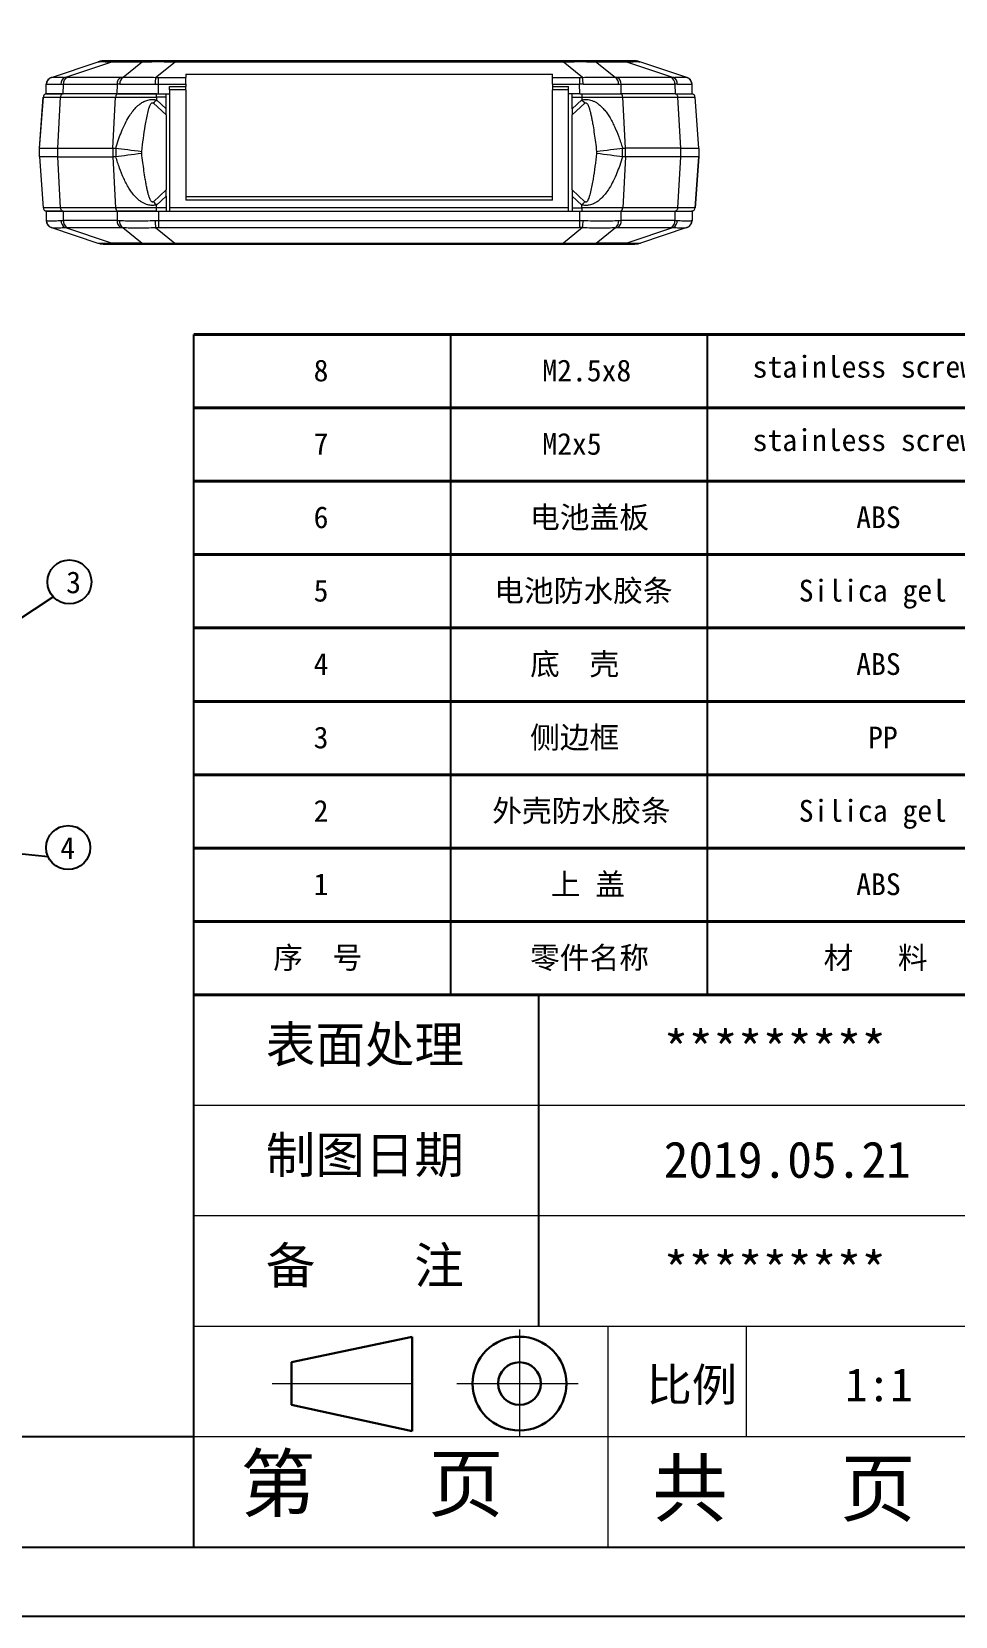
# Model space of a CAD drawing. Header units: inches. Extents: x 1127 to 4647, y 569 to 968.
# Drawn here: x 1315.7 to 1441.5, y 573 to 788.9 of the extents above; entities that cross this region are included whole.
import ezdxf

# ---------------------------------------------------------------- set-up
doc = ezdxf.new("R2010")
doc.units = ezdxf.units.IN
doc.linetypes.add('CENTER2', pattern=[28.575, 19.05, -3.175, 3.175, -3.175])
for name, color, linetype, lineweight in [('粗实线', 7, 'Continuous', 30), ('细实线', 3, 'Continuous', 9), ('细点划线', 2, 'CENTER2', 9)]:
    doc.layers.add(name, color=color, linetype=linetype, lineweight=lineweight)
doc.styles.get("Standard").update_dxf_attribs({"font": 'txt', "bigfont": 'gbcbig.shx'})
doc.dimstyles.new('2', dxfattribs={"dimtxt": 1.5, "dimasz": 0.6, "dimexe": 0.18, "dimexo": 0.0625, "dimgap": 0.09, "dimtad": 0, "dimtih": 1, "dimtoh": 1, "dimzin": 0, "dimdsep": 46, "dimtxsty": 'Standard', "dimcen": 0, "dimadec": 0, "dimazin": 2, "dimtfac": 1, "dimtofl": 0, "dimtmove": 0, "dimatfit": 3, "dimfxl": 1, "dimtolj": 1, "dimtzin": 0, "dimarcsym": 0})
doc.dimstyles.new('2.5', dxfattribs={"dimtxt": 2.5, "dimasz": 2, "dimexe": 0.18, "dimexo": 0.0625, "dimgap": 0.09, "dimtad": 0, "dimzin": 0, "dimdsep": 46, "dimtxsty": 'Standard', "dimcen": 2, "dimadec": 0, "dimazin": 0, "dimtfac": 1, "dimtofl": 0, "dimtmove": 0, "dimatfit": 3, "dimfxl": 1, "dimtolj": 1, "dimtzin": 0, "dimarcsym": 0})

# ---------------------------------------------------------------- blocks, each defined once
blk = doc.blocks.new('*D196')
at = {"color": 0, "lineweight": -2}
for p, q in [((1365.45, 937.96), (1375.79, 937.96)), ((1375.61, 935.96), (1375.61, 879.97)), ((1375.61, 812.96), (1375.61, 868.95)), ((1370.62, 810.96), (1375.79, 810.96)), ((3449.12, 789.48), (3495.25, 789.48)), ((3495.07, 788.88), (3495.07, 779.92)), ((3495.07, 769.29), (3495.07, 778.24)), ((3453.64, 768.69), (3495.25, 768.69))]:
    blk.add_line(p, q, dxfattribs=at)
at = {"color": 0}
for points in [[(1375.28, 935.96), (1375.95, 935.96), (1375.61, 937.96)], [(1375.28, 812.96), (1375.95, 812.96), (1375.61, 810.96)], [(3494.97, 788.88), (3495.17, 788.88), (3495.07, 789.48)], [(3494.97, 769.29), (3495.17, 769.29), (3495.07, 768.69)]]:
    blk.add_solid(points, dxfattribs=at)
at = {"layer": 'Defpoints', "color": 0}
for p in [(1365.39, 937.96), (1370.56, 810.96), (1375.61, 810.96), (3449.06, 789.48), (3453.58, 768.69), (3495.07, 768.69)]:
    blk.add_point(p, dxfattribs=at)
at = {"color": 0, "insert": (1375.61, 874.46), "char_height": 2.5, "attachment_point": 5, "rotation": 90}
blk.add_mtext('\\A1;127.00', dxfattribs=at)
at = {"color": 0, "insert": (3495.07, 779.08), "char_height": 1.5, "attachment_point": 5}
blk.add_mtext('\\A1;20.79', dxfattribs=at)

msp = doc.modelspace()

# ---------------------------------------------------------------- linework, layer by layer
at = {"color": 7, "linetype": 'Continuous', "lineweight": 15}
for p, q in [((1318.347, 782.629), (1324.746, 784.749)), ((1320.182, 782.627), (1326.587, 784.75)), ((1324.813, 784.763), (1324.803, 784.758)), ((1324.861, 784.784), (1324.84, 784.775)), ((1326.587, 784.75), (1330.785, 784.75)), ((1331.451, 784.901), (1327.253, 784.901)), ((1330.785, 784.75), (1328.109, 782.627)), ((1332.554, 782.629), (1335.228, 784.749)), ((1388.068, 784.901), (1335.228, 784.901)), ((1335.228, 784.749), (1335.228, 784.901)), ((1335.228, 784.749), (1388.068, 784.749)), ((1388.068, 784.749), (1388.068, 784.901)), ((1390.742, 782.629), (1388.068, 784.749)), ((1396.044, 784.901), (1391.846, 784.901)), ((1395.187, 782.627), (1392.511, 784.75)), ((1392.511, 784.75), (1396.709, 784.75)), ((1396.709, 784.75), (1403.114, 782.627)), ((1398.456, 784.775), (1398.435, 784.784)), ((1398.493, 784.758), (1398.483, 784.763)), ((1404.949, 782.629), (1398.55, 784.749)), ((1317.627, 780.401), (1317.65, 781.693)), ((1317.664, 781.698), (1317.65, 781.693)), ((1318.335, 782.624), (1318.347, 782.629)), ((1319.655, 781.702), (1319.993, 781.698)), ((1319.97, 780.401), (1319.993, 781.698)), ((1319.993, 781.698), (1327.309, 781.698)), ((1320.478, 782.623), (1320.182, 782.627)), ((1327.794, 782.623), (1320.478, 782.623)), ((1327.309, 781.698), (1327.287, 780.401)), ((1327.669, 781.702), (1327.309, 781.698)), ((1328.109, 782.627), (1327.794, 782.623)), ((1332.496, 781.698), (1332.965, 781.693)), ((1332.554, 782.629), (1332.965, 782.624)), ((1332.943, 780.401), (1332.965, 781.693)), ((1332.965, 781.693), (1332.965, 782.624)), ((1332.965, 782.624), (1336.648, 782.624)), ((1332.965, 781.693), (1336.648, 781.693)), ((1336.648, 783.068), (1386.648, 783.068)), ((1336.648, 783.068), (1336.648, 782.624)), ((1336.648, 781.693), (1336.648, 782.624)), ((1336.648, 781.693), (1336.648, 781.401)), ((1386.648, 782.624), (1386.648, 783.068)), ((1386.648, 782.624), (1390.331, 782.624)), ((1386.648, 781.693), (1386.648, 782.624)), ((1386.648, 781.693), (1390.331, 781.693)), ((1386.648, 781.693), (1386.648, 781.401)), ((1390.331, 782.624), (1390.742, 782.629)), ((1390.331, 782.624), (1390.331, 781.693)), ((1390.8, 781.698), (1390.331, 781.693)), ((1390.353, 780.401), (1390.331, 781.693)), ((1395.502, 782.623), (1395.187, 782.627)), ((1402.819, 782.623), (1395.502, 782.623)), ((1395.627, 781.702), (1395.987, 781.698)), ((1396.01, 780.401), (1395.987, 781.698)), ((1395.987, 781.698), (1403.304, 781.698)), ((1403.114, 782.627), (1402.819, 782.623)), ((1403.641, 781.702), (1403.304, 781.698)), ((1403.304, 781.698), (1403.326, 780.401)), ((1404.949, 782.629), (1404.961, 782.624)), ((1405.632, 781.698), (1405.646, 781.693)), ((1405.669, 780.401), (1405.646, 781.693)), ((1317.228, 779.939), (1316.705, 772.958)), ((1317.228, 779.939), (1316.705, 772.958)), ((1316.708, 772.999), (1317.228, 779.939)), ((1317.228, 779.939), (1317.306, 779.939)), ((1317.557, 780.369), (1317.727, 780.401)), ((1317.627, 780.401), (1319.97, 780.401)), ((1319.242, 772.999), (1319.61, 779.939)), ((1319.61, 779.939), (1327.097, 779.939)), ((1327.287, 780.401), (1319.97, 780.401)), ((1326.729, 772.999), (1327.097, 779.939)), ((1327.097, 779.939), (1332.678, 779.939)), ((1327.287, 780.401), (1332.943, 780.401)), ((1332.678, 779.939), (1332.678, 780.401)), ((1332.678, 779.939), (1332.678, 779.565)), ((1333.978, 779.939), (1332.678, 779.939)), ((1333.978, 778.352), (1332.678, 779.565)), ((1332.943, 780.401), (1334.463, 780.401)), ((1333.978, 779.939), (1333.978, 780.401)), ((1333.978, 778.352), (1333.978, 779.939)), ((1334.463, 781.401), (1336.648, 781.401)), ((1334.463, 780.91), (1334.463, 781.401)), ((1336.648, 780.91), (1334.463, 780.91)), ((1334.463, 780.91), (1334.463, 764.91)), ((1336.648, 780.91), (1336.648, 781.401)), ((1336.648, 780.91), (1336.648, 765.911)), ((1386.648, 781.401), (1388.833, 781.401)), ((1386.648, 781.401), (1386.648, 780.91)), ((1386.648, 765.911), (1386.648, 780.91)), ((1388.833, 780.91), (1386.648, 780.91)), ((1388.833, 780.91), (1388.833, 781.401)), ((1388.833, 764.91), (1388.833, 780.91)), ((1390.353, 780.401), (1388.833, 780.401)), ((1389.318, 779.939), (1389.318, 780.401)), ((1389.318, 779.939), (1390.618, 779.939)), ((1389.318, 778.352), (1389.318, 779.939)), ((1390.618, 779.565), (1389.318, 778.352)), ((1390.353, 780.401), (1396.01, 780.401)), ((1390.618, 780.401), (1390.618, 779.939)), ((1390.618, 779.939), (1390.618, 779.565)), ((1390.618, 779.939), (1396.199, 779.939)), ((1403.326, 780.401), (1396.01, 780.401)), ((1396.567, 772.999), (1396.199, 779.939)), ((1396.199, 779.939), (1403.686, 779.939)), ((1403.326, 780.401), (1405.669, 780.401)), ((1403.686, 779.939), (1404.054, 772.999)), ((1405.569, 780.401), (1405.739, 780.369)), ((1405.99, 779.939), (1406.068, 779.939)), ((1406.588, 772.999), (1406.068, 779.939)), ((1332.26, 779.116), (1333.978, 777.513)), ((1333.978, 777.513), (1333.978, 778.352)), ((1333.978, 777.513), (1333.978, 767.289)), ((1389.318, 777.513), (1391.036, 779.116)), ((1389.318, 778.352), (1389.318, 777.513)), ((1389.318, 767.289), (1389.318, 777.513)), ((1316.708, 771.803), (1316.708, 772.999)), ((1319.242, 772.999), (1326.729, 772.999)), ((1319.242, 771.803), (1319.242, 772.999)), ((1326.729, 772.999), (1327.125, 772.999)), ((1327.125, 772.999), (1327.125, 771.803)), ((1396.171, 772.999), (1396.567, 772.999)), ((1396.171, 771.803), (1396.171, 772.999)), ((1404.054, 772.999), (1396.567, 772.999)), ((1404.054, 772.999), (1404.054, 771.803)), ((1406.588, 772.999), (1406.588, 771.803)), ((1316.708, 771.803), (1317.228, 764.864)), ((1319.242, 771.803), (1326.729, 771.803)), ((1319.61, 764.864), (1319.242, 771.803)), ((1327.125, 771.803), (1326.729, 771.803)), ((1326.729, 771.803), (1327.097, 764.864)), ((1330.656, 772.252), (1330.656, 772.551)), ((1392.64, 772.551), (1392.64, 772.252)), ((1396.567, 771.803), (1396.171, 771.803)), ((1396.567, 771.803), (1396.199, 764.864)), ((1404.054, 771.803), (1396.567, 771.803)), ((1404.054, 771.803), (1403.686, 764.864)), ((1406.068, 764.864), (1406.591, 771.844)), ((1406.068, 764.864), (1406.591, 771.844)), ((1406.588, 771.803), (1406.068, 764.864)), ((1333.978, 767.289), (1332.26, 765.686)), ((1332.678, 765.238), (1333.978, 766.45)), ((1333.978, 766.45), (1333.978, 767.289)), ((1333.978, 766.45), (1333.978, 764.864)), ((1391.036, 765.686), (1389.318, 767.289)), ((1389.318, 767.289), (1389.318, 766.45)), ((1389.318, 766.45), (1390.618, 765.238)), ((1389.318, 766.45), (1389.318, 764.864)), ((1317.306, 764.864), (1317.228, 764.864)), ((1317.727, 764.401), (1317.557, 764.433)), ((1317.648, 764.401), (1317.648, 763.122)), ((1317.648, 764.401), (1319.991, 764.401)), ((1327.097, 764.864), (1319.61, 764.864)), ((1319.991, 763.122), (1319.991, 764.401)), ((1319.991, 764.401), (1327.305, 764.401)), ((1332.678, 764.864), (1327.097, 764.864)), ((1327.305, 764.401), (1332.962, 764.401)), ((1327.305, 764.401), (1327.305, 763.122)), ((1332.678, 764.864), (1332.678, 765.238)), ((1333.978, 764.864), (1332.678, 764.864)), ((1332.678, 764.401), (1332.678, 764.864)), ((1332.962, 764.401), (1332.962, 763.122)), ((1332.962, 764.401), (1334.463, 764.401)), ((1333.978, 764.864), (1333.978, 764.401)), ((1334.463, 764.91), (1388.833, 764.91)), ((1334.463, 764.91), (1334.463, 764.401)), ((1334.463, 764.401), (1388.833, 764.401)), ((1386.648, 766.367), (1336.648, 766.367)), ((1386.648, 765.911), (1336.648, 765.911)), ((1388.833, 764.401), (1388.833, 764.91)), ((1388.833, 764.401), (1390.334, 764.401)), ((1389.318, 764.864), (1390.618, 764.864)), ((1389.318, 764.864), (1389.318, 764.401)), ((1390.334, 764.401), (1390.334, 763.122)), ((1390.334, 764.401), (1395.991, 764.401)), ((1390.618, 764.864), (1390.618, 765.238)), ((1396.199, 764.864), (1390.618, 764.864)), ((1390.618, 764.864), (1390.618, 764.401)), ((1395.991, 763.122), (1395.991, 764.401)), ((1395.991, 764.401), (1403.305, 764.401)), ((1403.686, 764.864), (1396.199, 764.864)), ((1403.305, 764.401), (1403.305, 763.122)), ((1403.305, 764.401), (1405.648, 764.401)), ((1405.739, 764.433), (1405.569, 764.401)), ((1405.648, 764.401), (1405.648, 763.122)), ((1406.068, 764.864), (1405.99, 764.864)), ((1317.648, 763.122), (1317.662, 763.118)), ((1318.344, 762.169), (1318.332, 762.173)), ((1318.344, 762.169), (1324.686, 760.055)), ((1319.673, 763.118), (1319.991, 763.122)), ((1327.305, 763.122), (1319.991, 763.122)), ((1320.196, 762.169), (1320.475, 762.173)), ((1326.539, 760.055), (1320.196, 762.169)), ((1320.475, 762.173), (1327.788, 762.173)), ((1327.305, 763.122), (1327.642, 763.118)), ((1327.788, 762.173), (1328.084, 762.169)), ((1328.084, 762.169), (1330.711, 760.055)), ((1332.498, 763.118), (1332.962, 763.122)), ((1332.556, 762.169), (1332.962, 762.173)), ((1332.556, 762.169), (1335.183, 760.055)), ((1332.962, 763.122), (1332.962, 762.173)), ((1332.962, 763.122), (1390.334, 763.122)), ((1332.962, 762.173), (1390.334, 762.173)), ((1390.74, 762.169), (1388.113, 760.055)), ((1390.334, 763.122), (1390.798, 763.118)), ((1390.334, 763.122), (1390.334, 762.173)), ((1390.74, 762.169), (1390.334, 762.173)), ((1392.585, 760.055), (1395.212, 762.169)), ((1395.212, 762.169), (1395.508, 762.173)), ((1395.508, 762.173), (1402.821, 762.173)), ((1395.654, 763.118), (1395.991, 763.122)), ((1403.305, 763.122), (1395.991, 763.122)), ((1403.1, 762.169), (1396.757, 760.055)), ((1404.953, 762.169), (1398.61, 760.055)), ((1402.821, 762.173), (1403.1, 762.169)), ((1403.305, 763.122), (1403.623, 763.118)), ((1404.953, 762.169), (1404.964, 762.173)), ((1405.635, 763.118), (1405.648, 763.122)), ((1324.743, 760.046), (1324.753, 760.041)), ((1324.78, 760.029), (1324.801, 760.019)), ((1330.711, 760.055), (1326.539, 760.055)), ((1335.183, 760.055), (1388.113, 760.055)), ((1335.183, 760.055), (1335.183, 759.901)), ((1388.113, 760.055), (1388.113, 759.901)), ((1396.757, 760.055), (1392.585, 760.055)), ((1398.495, 760.019), (1398.516, 760.029)), ((1398.543, 760.041), (1398.553, 760.046)), ((1327.209, 759.901), (1331.382, 759.901)), ((1335.183, 759.901), (1388.113, 759.901)), ((1391.914, 759.901), (1396.087, 759.901))]:
    msp.add_line(p, q, dxfattribs=at)
for p, q in [((1337.759, 657.609), (1337.759, 747.609)), ((1372.759, 657.609), (1372.759, 747.609)), ((1407.759, 657.609), (1407.759, 747.609)), ((1337.759, 582.363), (1337.759, 657.609)), ((1384.788, 612.461), (1384.788, 657.609)), ((1337.759, 597.412), (1141.525, 597.412)), ((1141.525, 582.363), (1676.369, 582.363)), ((1127.067, 572.957), (1685.775, 572.957)), ((1127.067, 572.957), (1385.728, 572.957))]:
    msp.add_line(p, q)
at = {"color": 4}
for p, q in [((1309.251, 705.706), (1318.604, 711.85)), ((1300.176, 678.299), (1317.893, 676.466))]:
    msp.add_line(p, q, dxfattribs=at)
at = {"color": 7, "linetype": 'Continuous', "lineweight": 15, "flags": 128}
for points in [[(1327.125, 772.999), (1327.503, 772.95), (1327.904, 772.898), (1328.327, 772.844), (1328.768, 772.788), (1329.225, 772.73), (1329.694, 772.671), (1330.172, 772.611), (1330.656, 772.551)], [(1392.64, 772.551), (1393.124, 772.611), (1393.603, 772.671), (1394.072, 772.73), (1394.528, 772.788), (1394.969, 772.844), (1395.392, 772.898), (1395.793, 772.95), (1396.171, 772.999)], [(1330.656, 772.252), (1330.172, 772.191), (1329.694, 772.131), (1329.225, 772.072), (1328.768, 772.015), (1328.327, 771.958), (1327.904, 771.904), (1327.503, 771.852), (1327.125, 771.803)], [(1396.171, 771.803), (1395.793, 771.852), (1395.392, 771.904), (1394.969, 771.958), (1394.528, 772.015), (1394.072, 772.072), (1393.603, 772.131), (1393.124, 772.191), (1392.64, 772.252)]]:
    msp.add_lwpolyline(points, dxfattribs=at)
at = {"color": 4}
for centre in [(1320.807, 713.886), (1320.634, 677.687)]:
    msp.add_circle(centre, 3, dxfattribs=at)
at = {"color": 7, "linetype": 'Continuous', "lineweight": 15}
for centre, radius, start, end in [((1325.69, 781.901), 3, 90, 108.33287), ((1327.259, 783.334), 1.567, 90.24538, 115.40448), ((1331.457, 783.334), 1.567, 90.24538, 115.40448), ((1391.839, 783.334), 1.567, 64.59552, 89.75462), ((1396.037, 783.334), 1.567, 64.59552, 89.75462), ((1397.606, 781.901), 3, 71.66713, 90), ((1318.65, 781.675), 1, 108.33287, 179), ((1318.662, 781.681), 0.998, 108.36469, 179.04892), ((1320.678, 781.732), 1.024, 118.98463, 181.64198), ((1321.012, 781.753), 1.02, 121.55169, 183.1012), ((1328.328, 781.753), 1.02, 121.55169, 183.1012), ((1328.686, 781.785), 1.021, 124.44211, 184.66747), ((1340.072, 781.687), 7.577, 172.86444, 179.92166), ((1383.224, 781.687), 7.577, 0.07834, 7.13556), ((1394.61, 781.785), 1.021, 355.33253, 55.55789), ((1394.968, 781.753), 1.02, 356.8988, 58.44831), ((1402.285, 781.753), 1.02, 356.8988, 58.44831), ((1402.618, 781.732), 1.024, 358.35802, 61.01537), ((1404.634, 781.681), 0.998, 0.95108, 71.63531), ((1404.646, 781.675), 1, 1, 71.66713), ((1327.529, 779.975), 0.434, 100.5721, 184.80399), ((1418.303, 699.283), 117.375, 136.84461, 137.14415), ((1304.993, 699.283), 117.375, 42.85585, 43.15539), ((1395.767, 779.975), 0.434, 355.19599, 79.42805), ((1338.018, 772.401), 11.304, 176.96605, 183.03395), ((1385.278, 772.401), 11.304, 356.96605, 3.03395), ((1327.529, 764.827), 0.434, 175.19599, 259.42805), ((1418.303, 845.52), 117.375, 222.85585, 223.15539), ((1304.993, 845.52), 117.375, 316.84461, 317.14415), ((1395.767, 764.827), 0.434, 280.5721, 4.80399), ((1318.648, 763.122), 1, 180, 251.56505), ((1318.66, 763.116), 0.998, 179.89789, 251.5333), ((1320.703, 763.068), 1.032, 177.20889, 240.55497), ((1321.019, 763.048), 1.03, 175.88925, 238.12242), ((1328.332, 763.048), 1.03, 175.88925, 238.12242), ((1328.67, 763.019), 1.032, 174.48456, 235.40937), ((1340.363, 763.123), 7.865, 180.03334, 186.96181), ((1382.934, 763.123), 7.865, 353.03819, 359.96666), ((1394.627, 763.019), 1.032, 304.59063, 5.51544), ((1394.964, 763.048), 1.03, 301.87758, 4.11075), ((1402.277, 763.048), 1.03, 301.87758, 4.11075), ((1402.593, 763.068), 1.032, 299.44503, 2.79111), ((1404.636, 763.116), 0.998, 288.4667, 0.10211), ((1404.648, 763.122), 1, 288.43495, 0), ((1325.635, 762.901), 3, 253.84899, 270), ((1327.216, 761.47), 1.568, 244.40046, 269.74895), ((1331.389, 761.47), 1.568, 244.40046, 269.74895), ((1391.907, 761.47), 1.568, 270.25105, 295.59954), ((1396.08, 761.47), 1.568, 270.25105, 295.59954), ((1397.661, 762.901), 3, 270, 286.15101)]:
    msp.add_arc(centre, radius, start, end, dxfattribs=at)
for points, knots in [([(1324.746, 784.749), (1324.786, 784.755), (1324.863, 784.767), (1325.242, 784.772), (1325.8, 784.767), (1326.322, 784.755), (1326.587, 784.75)], [0, 0, 0, 0, 0.2535546, 0.5002407, 0.7468041, 1, 1, 1, 1]), ([(1327.253, 784.901), (1327.013, 784.901), (1326.543, 784.901), (1326.052, 784.901), (1325.742, 784.901), (1325.708, 784.901), (1325.69, 784.901)], [0, 0, 0, 0, 0.2543571, 0.4996841, 0.7451106, 1, 1, 1, 1]), ([(1330.785, 784.75), (1331.105, 784.755), (1331.736, 784.767), (1332.83, 784.772), (1333.998, 784.767), (1334.814, 784.755), (1335.228, 784.749)], [0, 0, 0, 0, 0.2531959, 0.4997593, 0.7464454, 1, 1, 1, 1]), ([(1335.228, 784.901), (1334.871, 784.901), (1334.17, 784.901), (1333.165, 784.901), (1332.235, 784.901), (1331.715, 784.901), (1331.451, 784.901)], [0, 0, 0, 0, 0.2548241, 0.5003134, 0.7455778, 1, 1, 1, 1]), ([(1391.846, 784.901), (1391.581, 784.901), (1391.061, 784.901), (1390.131, 784.901), (1389.126, 784.901), (1388.425, 784.901), (1388.068, 784.901)], [0, 0, 0, 0, 0.2543571, 0.4996841, 0.7451106, 1, 1, 1, 1]), ([(1388.068, 784.749), (1388.482, 784.755), (1389.298, 784.767), (1390.467, 784.772), (1391.56, 784.767), (1392.191, 784.755), (1392.511, 784.75)], [0, 0, 0, 0, 0.2535546, 0.5002407, 0.7468041, 1, 1, 1, 1]), ([(1397.606, 784.901), (1397.588, 784.901), (1397.554, 784.901), (1397.244, 784.901), (1396.754, 784.901), (1396.283, 784.901), (1396.044, 784.901)], [0, 0, 0, 0, 0.2548241, 0.5003134, 0.7455778, 1, 1, 1, 1]), ([(1396.709, 784.75), (1396.974, 784.755), (1397.496, 784.767), (1398.054, 784.772), (1398.433, 784.767), (1398.51, 784.755), (1398.55, 784.749)], [0, 0, 0, 0, 0.25319592, 0.49975926, 0.74644543, 1, 1, 1, 1]), ([(1317.664, 781.698), (1317.71, 781.705), (1317.804, 781.72), (1318.22, 781.726), (1318.816, 781.723), (1319.375, 781.709), (1319.655, 781.702)], [0, 0, 0, 0, 0.2475272, 0.4966978, 0.7475196, 1, 1, 1, 1]), ([(1318.347, 782.629), (1318.395, 782.637), (1318.491, 782.655), (1318.881, 782.664), (1319.426, 782.655), (1319.93, 782.637), (1320.182, 782.627)], [0, 0, 0, 0, 0.2501157, 0.4999973, 0.7498294, 1, 1, 1, 1]), ([(1327.669, 781.702), (1328.019, 781.709), (1328.716, 781.723), (1329.917, 781.726), (1331.182, 781.72), (1332.059, 781.705), (1332.496, 781.698)], [0, 0, 0, 0, 0.2524804, 0.5033022, 0.7524728, 1, 1, 1, 1]), ([(1328.109, 782.627), (1328.43, 782.637), (1329.073, 782.655), (1330.174, 782.664), (1331.338, 782.655), (1332.149, 782.637), (1332.554, 782.629)], [0, 0, 0, 0, 0.2501661, 0.5000036, 0.7498799, 1, 1, 1, 1]), ([(1390.742, 782.629), (1391.147, 782.637), (1391.958, 782.655), (1393.123, 782.664), (1394.223, 782.655), (1394.866, 782.637), (1395.187, 782.627)], [0, 0, 0, 0, 0.2501157, 0.4999973, 0.7498294, 1, 1, 1, 1]), ([(1390.8, 781.698), (1391.237, 781.705), (1392.114, 781.72), (1393.379, 781.726), (1394.58, 781.723), (1395.277, 781.709), (1395.627, 781.702)], [0, 0, 0, 0, 0.2475272, 0.4966978, 0.7475196, 1, 1, 1, 1]), ([(1403.114, 782.627), (1403.366, 782.637), (1403.87, 782.655), (1404.415, 782.664), (1404.805, 782.655), (1404.901, 782.637), (1404.949, 782.629)], [0, 0, 0, 0, 0.2501661, 0.50000359, 0.74987987, 1, 1, 1, 1]), ([(1403.641, 781.702), (1403.922, 781.709), (1404.48, 781.723), (1405.076, 781.726), (1405.492, 781.72), (1405.586, 781.705), (1405.632, 781.698)], [0, 0, 0, 0, 0.2524804, 0.5033022, 0.7524728, 1, 1, 1, 1]), ([(1317.557, 780.371), (1317.513, 780.351), (1317.425, 780.31), (1317.291, 780.165), (1317.278, 780.029), (1317.269, 779.939)], [0, 0, 0, 0, 0.2495443, 0.5025507, 1, 1, 1, 1]), ([(1319.963, 780.401), (1319.629, 780.401), (1318.961, 780.401), (1318.27, 780.401), (1317.811, 780.401), (1317.755, 780.401), (1317.727, 780.401)], [0, 0, 0, 0, 0.25056408, 0.50000625, 0.74944356, 1, 1, 1, 1]), ([(1327.125, 772.999), (1327.249, 773.392), (1327.483, 774.133), (1327.896, 775.236), (1328.358, 776.275), (1328.859, 777.187), (1329.358, 777.933), (1329.86, 778.531), (1330.39, 779.008), (1330.944, 779.35), (1331.505, 779.554), (1332.094, 779.653), (1332.487, 779.594), (1332.678, 779.565)], [0, 0, 0, 0, 0.13193941, 0.24888333, 0.37791168, 0.49764704, 0.58404985, 0.66722419, 0.74897921, 0.81298698, 0.87516548, 0.93901016, 1, 1, 1, 1]), ([(1332.678, 780.401), (1332.199, 780.401), (1331.231, 780.401), (1329.833, 780.401), (1328.531, 780.401), (1327.808, 780.401), (1327.45, 780.401)], [0, 0, 0, 0, 0.2475749, 0.5, 0.7524251, 1, 1, 1, 1]), ([(1390.618, 780.401), (1391.097, 780.401), (1392.065, 780.401), (1393.464, 780.401), (1394.765, 780.401), (1395.488, 780.401), (1395.846, 780.401)], [0, 0, 0, 0, 0.24757486, 0.5, 0.75242514, 1, 1, 1, 1]), ([(1390.618, 779.565), (1390.811, 779.594), (1391.209, 779.653), (1391.738, 779.561), (1392.179, 779.414), (1392.536, 779.239), (1392.902, 778.996), (1393.278, 778.675), (1393.663, 778.267), (1394.035, 777.789), (1394.54, 777.023), (1395.108, 775.938), (1395.691, 774.508), (1396.008, 773.511), (1396.171, 772.999)], [0, 0, 0, 0, 0.06157007, 0.12634634, 0.1680608, 0.21014337, 0.25326774, 0.30897954, 0.36901677, 0.43395404, 0.50424398, 0.66502347, 0.82793787, 1, 1, 1, 1]), ([(1403.333, 780.401), (1403.668, 780.401), (1404.335, 780.401), (1405.026, 780.401), (1405.485, 780.401), (1405.541, 780.401), (1405.569, 780.401)], [0, 0, 0, 0, 0.2505647, 0.5000043, 0.7494417, 1, 1, 1, 1]), ([(1406.028, 779.939), (1406.019, 780.029), (1406.005, 780.165), (1405.871, 780.31), (1405.783, 780.351), (1405.739, 780.371)], [0, 0, 0, 0, 0.4974454, 0.7504507, 1, 1, 1, 1]), ([(1330.656, 772.551), (1330.804, 773.716), (1331.025, 775.463), (1331.398, 777.482), (1331.647, 778.448), (1331.83, 778.897), (1331.948, 779.086), (1332.043, 779.158), (1332.091, 779.175), (1332.125, 779.179), (1332.16, 779.175), (1332.208, 779.159), (1332.239, 779.133), (1332.26, 779.116)], [0, 0, 0, 0, 0.50009256, 0.75013849, 0.87518714, 0.92380701, 0.95681475, 0.96854307, 0.97363249, 0.97846402, 0.98328732, 0.98835327, 1, 1, 1, 1]), ([(1391.036, 779.116), (1391.05, 779.126), (1391.076, 779.148), (1391.126, 779.161), (1391.176, 779.161), (1391.244, 779.142), (1391.322, 779.096), (1391.42, 778.982), (1391.506, 778.801), (1391.591, 778.581), (1391.659, 778.371), (1391.715, 778.175), (1391.768, 777.974), (1391.842, 777.669), (1391.935, 777.239), (1392.046, 776.663), (1392.181, 775.877), (1392.33, 774.903), (1392.491, 773.742), (1392.589, 772.957), (1392.64, 772.551)], [0, 0, 0, 0, 0.0072834, 0.01443189, 0.02143667, 0.02875067, 0.0443755, 0.05919905, 0.09252522, 0.12934944, 0.15995698, 0.18690376, 0.21641992, 0.24851886, 0.32100328, 0.40451865, 0.49910444, 0.66179776, 0.82525114, 1, 1, 1, 1]), ([(1316.708, 772.999), (1316.711, 773), (1316.719, 773), (1316.806, 773), (1316.995, 773), (1317.31, 773), (1317.754, 773), (1318.38, 773), (1318.945, 773), (1319.242, 772.999)], [0, 0, 0, 0, 0.07999458, 0.19462475, 0.34369798, 0.47814883, 0.63210547, 0.80584572, 1, 1, 1, 1]), ([(1404.054, 772.999), (1404.433, 772.999), (1405.189, 772.999), (1405.973, 772.999), (1406.493, 772.999), (1406.556, 772.999), (1406.588, 772.999)], [0, 0, 0, 0, 0.25061925, 0.50003349, 0.7494337, 1, 1, 1, 1]), ([(1319.242, 771.803), (1318.863, 771.803), (1318.107, 771.803), (1317.323, 771.803), (1316.803, 771.803), (1316.74, 771.803), (1316.708, 771.803)], [0, 0, 0, 0, 0.25061925, 0.50003349, 0.7494337, 1, 1, 1, 1]), ([(1332.678, 765.238), (1332.485, 765.209), (1332.088, 765.149), (1331.558, 765.241), (1331.117, 765.389), (1330.76, 765.563), (1330.394, 765.806), (1330.018, 766.128), (1329.634, 766.536), (1329.261, 767.013), (1328.756, 767.779), (1328.188, 768.864), (1327.605, 770.294), (1327.288, 771.291), (1327.125, 771.803)], [0, 0, 0, 0, 0.0615701, 0.1263463, 0.1680608, 0.2101434, 0.2532677, 0.3089795, 0.3690168, 0.433954, 0.504244, 0.6650235, 0.8279379, 1, 1, 1, 1]), ([(1332.26, 765.686), (1332.246, 765.676), (1332.22, 765.655), (1332.17, 765.641), (1332.12, 765.641), (1332.052, 765.66), (1331.974, 765.706), (1331.876, 765.82), (1331.79, 766.002), (1331.705, 766.221), (1331.637, 766.432), (1331.581, 766.627), (1331.528, 766.828), (1331.454, 767.133), (1331.361, 767.563), (1331.251, 768.139), (1331.115, 768.925), (1330.966, 769.899), (1330.805, 771.06), (1330.707, 771.846), (1330.656, 772.252)], [0, 0, 0, 0, 0.0072834, 0.01443189, 0.02143667, 0.02875067, 0.0443755, 0.05919905, 0.09252522, 0.12934944, 0.15995698, 0.18690376, 0.21641992, 0.24851886, 0.32100328, 0.40451865, 0.49910444, 0.66179776, 0.82525114, 1, 1, 1, 1]), ([(1396.171, 771.803), (1396.047, 771.41), (1395.813, 770.669), (1395.401, 769.566), (1394.938, 768.527), (1394.437, 767.615), (1393.938, 766.869), (1393.436, 766.271), (1392.906, 765.795), (1392.352, 765.452), (1391.791, 765.248), (1391.202, 765.149), (1390.809, 765.209), (1390.618, 765.238)], [0, 0, 0, 0, 0.1319394, 0.2488833, 0.3779117, 0.497647, 0.5840498, 0.6672242, 0.7489792, 0.812987, 0.8751655, 0.9390102, 1, 1, 1, 1]), ([(1392.64, 772.252), (1392.493, 771.087), (1392.271, 769.339), (1391.899, 767.32), (1391.649, 766.354), (1391.466, 765.906), (1391.348, 765.716), (1391.253, 765.644), (1391.205, 765.627), (1391.171, 765.623), (1391.136, 765.627), (1391.088, 765.644), (1391.058, 765.669), (1391.036, 765.686)], [0, 0, 0, 0, 0.50009256, 0.75013849, 0.87518714, 0.92380701, 0.95681475, 0.96854307, 0.97363249, 0.97846402, 0.98328732, 0.98835327, 1, 1, 1, 1]), ([(1406.588, 771.803), (1406.585, 771.803), (1406.578, 771.803), (1406.49, 771.802), (1406.301, 771.802), (1405.986, 771.802), (1405.542, 771.803), (1404.916, 771.803), (1404.351, 771.803), (1404.054, 771.803)], [0, 0, 0, 0, 0.0799946, 0.1946248, 0.343698, 0.4781488, 0.6321055, 0.8058457, 1, 1, 1, 1]), ([(1317.269, 764.864), (1317.278, 764.773), (1317.291, 764.637), (1317.425, 764.492), (1317.513, 764.451), (1317.557, 764.431)], [0, 0, 0, 0, 0.4974454, 0.7504507, 1, 1, 1, 1]), ([(1319.963, 764.401), (1319.629, 764.401), (1318.961, 764.401), (1318.27, 764.401), (1317.811, 764.401), (1317.755, 764.401), (1317.727, 764.401)], [0, 0, 0, 0, 0.2505647, 0.5000043, 0.7494417, 1, 1, 1, 1]), ([(1332.678, 764.401), (1332.199, 764.401), (1331.231, 764.401), (1329.833, 764.401), (1328.531, 764.401), (1327.808, 764.401), (1327.45, 764.401)], [0, 0, 0, 0, 0.2475749, 0.5, 0.7524251, 1, 1, 1, 1]), ([(1390.618, 764.401), (1391.097, 764.401), (1392.065, 764.401), (1393.464, 764.401), (1394.765, 764.401), (1395.488, 764.401), (1395.846, 764.401)], [0, 0, 0, 0, 0.24757486, 0.5, 0.75242514, 1, 1, 1, 1]), ([(1403.333, 764.401), (1403.667, 764.401), (1404.335, 764.401), (1405.026, 764.401), (1405.485, 764.401), (1405.541, 764.401), (1405.569, 764.401)], [0, 0, 0, 0, 0.25056408, 0.50000625, 0.74944356, 1, 1, 1, 1]), ([(1405.739, 764.431), (1405.783, 764.451), (1405.871, 764.492), (1406.005, 764.637), (1406.019, 764.773), (1406.028, 764.864)], [0, 0, 0, 0, 0.2495443, 0.5025507, 1, 1, 1, 1]), ([(1317.662, 763.118), (1317.709, 763.111), (1317.803, 763.099), (1318.227, 763.094), (1318.83, 763.099), (1319.392, 763.111), (1319.673, 763.118)], [0, 0, 0, 0, 0.25000896, 0.5, 0.74999104, 1, 1, 1, 1]), ([(1318.344, 762.169), (1318.392, 762.16), (1318.487, 762.142), (1318.881, 762.133), (1319.432, 762.142), (1319.941, 762.16), (1320.196, 762.169)], [0, 0, 0, 0, 0.2501467, 0.4999999, 0.749858, 1, 1, 1, 1]), ([(1327.642, 763.118), (1327.99, 763.111), (1328.685, 763.099), (1329.888, 763.094), (1331.165, 763.099), (1332.054, 763.111), (1332.498, 763.118)], [0, 0, 0, 0, 0.25000896, 0.5, 0.74999104, 1, 1, 1, 1]), ([(1328.084, 762.169), (1328.406, 762.16), (1329.051, 762.142), (1330.159, 762.133), (1331.331, 762.142), (1332.148, 762.16), (1332.556, 762.169)], [0, 0, 0, 0, 0.2501467, 0.4999999, 0.749858, 1, 1, 1, 1]), ([(1390.74, 762.169), (1391.149, 762.16), (1391.965, 762.142), (1393.137, 762.133), (1394.245, 762.142), (1394.89, 762.16), (1395.212, 762.169)], [0, 0, 0, 0, 0.2501467, 0.4999999, 0.749858, 1, 1, 1, 1]), ([(1390.798, 763.118), (1391.243, 763.111), (1392.131, 763.099), (1393.408, 763.094), (1394.611, 763.099), (1395.306, 763.111), (1395.654, 763.118)], [0, 0, 0, 0, 0.250009, 0.5, 0.749991, 1, 1, 1, 1]), ([(1403.1, 762.169), (1403.355, 762.16), (1403.864, 762.142), (1404.415, 762.133), (1404.809, 762.142), (1404.905, 762.16), (1404.953, 762.169)], [0, 0, 0, 0, 0.2501467, 0.4999999, 0.749858, 1, 1, 1, 1]), ([(1403.623, 763.118), (1403.904, 763.111), (1404.466, 763.099), (1405.069, 763.094), (1405.493, 763.099), (1405.587, 763.111), (1405.635, 763.118)], [0, 0, 0, 0, 0.250009, 0.5, 0.749991, 1, 1, 1, 1]), ([(1324.686, 760.055), (1324.726, 760.049), (1324.804, 760.037), (1325.185, 760.032), (1325.747, 760.037), (1326.272, 760.049), (1326.539, 760.055)], [0, 0, 0, 0, 0.25337057, 0.5, 0.74662943, 1, 1, 1, 1]), ([(1330.711, 760.055), (1331.033, 760.049), (1331.669, 760.037), (1332.77, 760.032), (1333.946, 760.037), (1334.767, 760.049), (1335.183, 760.055)], [0, 0, 0, 0, 0.2533706, 0.5, 0.7466294, 1, 1, 1, 1]), ([(1388.113, 760.055), (1388.529, 760.049), (1389.35, 760.037), (1390.526, 760.032), (1391.628, 760.037), (1392.263, 760.049), (1392.585, 760.055)], [0, 0, 0, 0, 0.2533706, 0.5, 0.7466294, 1, 1, 1, 1]), ([(1396.757, 760.055), (1397.024, 760.049), (1397.549, 760.037), (1398.111, 760.032), (1398.493, 760.037), (1398.57, 760.049), (1398.61, 760.055)], [0, 0, 0, 0, 0.25337057, 0.5, 0.74662943, 1, 1, 1, 1]), ([(1325.635, 759.901), (1325.653, 759.901), (1325.688, 759.901), (1326, 759.901), (1326.494, 759.901), (1326.968, 759.901), (1327.209, 759.901)], [0, 0, 0, 0, 0.2545846, 0.4999988, 0.7453505, 1, 1, 1, 1]), ([(1331.382, 759.901), (1331.648, 759.901), (1332.172, 759.901), (1333.107, 759.901), (1334.119, 759.901), (1334.824, 759.901), (1335.183, 759.901)], [0, 0, 0, 0, 0.2545846, 0.4999988, 0.7453505, 1, 1, 1, 1]), ([(1388.113, 759.901), (1388.472, 759.901), (1389.177, 759.901), (1390.188, 759.901), (1391.124, 759.901), (1391.648, 759.901), (1391.914, 759.901)], [0, 0, 0, 0, 0.2545846, 0.4999988, 0.7453505, 1, 1, 1, 1]), ([(1396.087, 759.901), (1396.328, 759.901), (1396.802, 759.901), (1397.296, 759.901), (1397.608, 759.901), (1397.643, 759.901), (1397.661, 759.901)], [0, 0, 0, 0, 0.2545846, 0.4999988, 0.7453505, 1, 1, 1, 1])]:
    msp.add_open_spline(points, degree=3, knots=knots, dxfattribs=at)
at = {"color": 8, "linetype": 'Continuous', "lineweight": 15}
for points, knots in [([(1317.306, 779.939), (1317.325, 779.939), (1317.381, 779.939), (1317.816, 779.939), (1318.546, 779.939), (1319.255, 779.939), (1319.611, 779.939)], [0, 0, 0, 0, 0.1448707, 0.4294366, 0.7138711, 1, 1, 1, 1]), ([(1403.686, 779.939), (1404.041, 779.939), (1404.75, 779.939), (1405.481, 779.939), (1405.916, 779.939), (1405.971, 779.939), (1405.99, 779.939)], [0, 0, 0, 0, 0.2861202, 0.5705438, 0.8551013, 1, 1, 1, 1]), ([(1319.611, 764.864), (1319.255, 764.864), (1318.546, 764.864), (1317.816, 764.864), (1317.381, 764.864), (1317.325, 764.864), (1317.306, 764.864)], [0, 0, 0, 0, 0.2861202, 0.5705438, 0.8551013, 1, 1, 1, 1]), ([(1405.99, 764.864), (1405.971, 764.864), (1405.916, 764.864), (1405.481, 764.864), (1404.75, 764.864), (1404.041, 764.864), (1403.686, 764.864)], [0, 0, 0, 0, 0.1448707, 0.4294366, 0.7138711, 1, 1, 1, 1])]:
    msp.add_open_spline(points, degree=3, knots=knots, dxfattribs=at)
at = {"color": 7, "linetype": 'Continuous', "lineweight": 15}
for points in [[(1319.61, 779.939), (1319.619, 780), (1319.635, 780.124), (1319.717, 780.275), (1319.831, 780.381), (1319.919, 780.394), (1319.963, 780.401)], [(1403.333, 780.401), (1403.377, 780.394), (1403.465, 780.381), (1403.579, 780.275), (1403.661, 780.124), (1403.678, 780), (1403.686, 779.939)], [(1319.963, 764.401), (1319.919, 764.408), (1319.831, 764.422), (1319.717, 764.527), (1319.635, 764.679), (1319.619, 764.802), (1319.61, 764.864)], [(1403.686, 764.864), (1403.678, 764.802), (1403.661, 764.679), (1403.579, 764.527), (1403.465, 764.422), (1403.377, 764.408), (1403.333, 764.401)]]:
    msp.add_open_spline(points, degree=3, dxfattribs=at)
at = {"layer": '粗实线', "color": 7, "lineweight": 40}
for p, q in [((1676.369, 747.609), (1337.759, 747.609)), ((1676.369, 737.609), (1337.759, 737.609)), ((1676.369, 727.609), (1337.759, 727.609)), ((1676.369, 717.609), (1337.759, 717.609)), ((1676.369, 707.609), (1337.759, 707.609)), ((1676.369, 697.609), (1337.759, 697.609)), ((1676.369, 687.609), (1337.759, 687.609)), ((1676.369, 677.609), (1337.759, 677.609)), ((1676.369, 667.609), (1337.759, 667.609)), ((1676.369, 657.609), (1337.759, 657.609))]:
    msp.add_line(p, q, dxfattribs=at)
at = {"layer": '粗实线', "color": 7}
for p, q in [((1367.502, 611.053), (1351.058, 607.568)), ((1367.502, 611.053), (1367.502, 598.166)), ((1351.058, 607.568), (1351.058, 601.753)), ((1351.058, 601.753), (1367.502, 598.166))]:
    msp.add_line(p, q, dxfattribs=at)
for radius in [6.393, 2.908]:
    msp.add_circle((1382.137, 604.66), radius, dxfattribs=at)
at = {"layer": '细实线', "color": 7}
for p, q in [((1450.629, 642.56), (1337.759, 642.56)), ((1450.629, 627.511), (1337.759, 627.511)), ((1676.369, 612.461), (1337.759, 612.461)), ((1394.194, 612.461), (1394.194, 582.363)), ((1413.005, 612.461), (1413.005, 597.412)), ((1450.629, 597.412), (1337.759, 597.412))]:
    msp.add_line(p, q, dxfattribs=at)
at = {"layer": '细点划线', "color": 7}
for p, q in [((1382.137, 612.02), (1382.137, 597.412)), ((1348.436, 604.66), (1368.761, 604.66)), ((1373.587, 604.66), (1390.11, 604.66))]:
    msp.add_line(p, q, dxfattribs=at)

# ---------------------------------------------------------------- texts
at = {"attachment_point": 1}
for s, insert, char_height, width in [('{\\fSimHei|b0|i0|c134|p49;stainless screws}', (1413.906, 744.688), 2.96954, 1687.73996), ('{\\fSimHei|b0|i0|c134|p49;8}', (1354.082, 744.18), 2.96954, 1687.73996), ('{\\fSimHei|b0|i0|c134|p49;M2.5x8}', (1385.245, 744.18), 2.96954, 1687.73996), ('{\\fSimHei|b0|i0|c134|p49;7}', (1354.082, 734.18), 2.96954, 1687.73996), ('{\\fSimHei|b0|i0|c134|p49;M2x5}', (1385.245, 734.18), 2.96954, 1687.73996), ('{\\fSimHei|b0|i0|c134|p49;stainless screws}', (1413.906, 734.688), 2.96954, 1687.73996), ('{\\fSimHei|b0|i0|c134|p49;6}', (1354.082, 724.18), 2.96954, 1687.73996), ('{\\fSimHei|b0|i0|c134|p49;电池盖板}', (1383.579, 724.18), 2.96954, 1687.73996), ('{\\fSimHei|b0|i0|c134|p49;ABS}', (1428.018, 724.18), 2.96954, 1687.73996), ('{\\fSimHei|b0|i0|c134|p49;3}', (1320.364, 715.318), 2.96954, 1687.73996), ('{\\fSimHei|b0|i0|c134|p49;电池防水胶条}', (1378.691, 714.18), 2.96954, 1687.73996), ('{\\fSimHei|b0|i0|c134|p49;5}', (1354.082, 714.18), 2.96954, 1687.73996), ('{\\fSimHei|b0|i0|c134|p49;Silica gel}', (1420.189, 714.18), 2.96954, 1687.73996), ('{\\fSimHei|b0|i0|c134|p49;4}', (1354.082, 704.18), 2.96954, 1687.73996), ('{\\fSimHei|b0|i0|c134|p49;底  壳}', (1383.579, 704.18), 2.96954, 1687.73996), ('{\\fSimHei|b0|i0|c134|p49;ABS}', (1428.018, 704.18), 2.96954, 1687.73996), ('{\\fSimHei|b0|i0|c134|p49;3}', (1354.082, 694.18), 2.96954, 1687.73996), ('{\\fSimHei|b0|i0|c134|p49;侧边框}', (1383.579, 694.18), 2.96954, 1687.73996), ('{\\fSimHei|b0|i0|c134|p49;   PP}', (1423.579, 694.18), 2.96954, 1687.73996), ('{\\fSimHei|b0|i0|c134|p49;外壳防水胶条}', (1378.417, 684.18), 2.96954, 1687.73996), ('{\\fSimHei|b0|i0|c134|p49;2}', (1354.082, 684.18), 2.96954, 1687.73996), ('{\\fSimHei|b0|i0|c134|p49;Silica gel}', (1420.189, 684.18), 2.96954, 1687.73996), ('{\\fSimHei|b0|i0|c134|p49;4}', (1319.563, 679.12), 2.96954, 1687.73996), ('{\\fSimHei|b0|i0|c134|p49;1}', (1354.082, 674.18), 2.96954, 1687.73996), ('{\\fSimHei|b0|i0|c134|p49;上 盖}', (1386.4, 674.18), 2.96954, 1687.73996), ('{\\fSimHei|b0|i0|c134|p49;ABS}', (1428.018, 674.18), 2.96954, 1687.73996), ('{\\fSimHei|b0|i0|c134|p49;序  号}', (1348.579, 664.18), 2.96954, 1687.73996), ('{\\fSimHei|b0|i0|c134|p49;零件名称}', (1383.579, 664.18), 2.96954, 1687.73996), ('{\\fSimHei|b0|i0|c134|p49;材   料}', (1423.579, 664.18), 2.96954, 1687.73996), ('{\\fSimHei|b0|i0|c134|p49;表面处理}', (1347.574, 653.338), 4.94924, 2812.89994), ('{\\fSimHei|b0|i0|c134|p49;*********}', (1401.781, 652.702), 4.94924, 2812.89994), ('{\\fSimHei|b0|i0|c134|p49;制图日期}', (1347.574, 638.289), 4.94924, 2812.89994), ('{\\fSimHei|b0|i0|c134|p49;2019.\\fSimHei|b0|i0|c0|p49;0\\fSimHei|b0|i0|c134|p49;5.21}', (1401.781, 637.653), 4.94924, 2812.89994), ('{\\fSimHei|b0|i0|c134|p49;备    注}', (1347.574, 623.24), 4.94924, 2812.89994), ('{\\fSimHei|b0|i0|c134|p49;*********}', (1401.781, 622.603), 4.94924, 2812.89994)]:
    msp.add_mtext(s, dxfattribs=dict(at, insert=insert, char_height=char_height, width=width))
at = {"layer": '细实线', "color": 7, "attachment_point": 1}
for s, insert, char_height, width in [('{\\fSimSun|b0|i0|c134|p54;比例}', (1399.461, 606.762), 4.51481, 19.8186), ('{\\fSimSun|b0|i0|c134|p54;1:1}', (1426.503, 606.762), 4.51481, 19.8186), ('{\\fSimSun|b0|i0|c134|p54;第   页}', (1344.09, 594.825), 7.52468, 56.4351), ('{\\fSimSun|b0|i0|c134|p54; 共   页}', (1395.114, 594.186), 7.52468, 56.4351)]:
    msp.add_mtext(s, dxfattribs=dict(at, insert=insert, char_height=char_height, width=width))

# ---------------------------------------------------------------- dimensions: what is measured, and where the dimension line sits
for base, p1, p2, dimstyle, middle in [((1375.613, 810.958), (1365.391, 937.958), (1370.56, 810.958), '2.5', (1375.613, 874.458)), ((3495.069, 768.687), (3449.062, 789.479), (3453.577, 768.687), '2', (3495.069, 779.083))]:
    dim = msp.add_linear_dim(base=base, p1=p1, p2=p2, angle=90, dimstyle=dimstyle)
    dim.commit()
    dim.dimension.update_dxf_attribs({"geometry": '*D196', "text_midpoint": middle})

doc.saveas('drawing.dxf')
